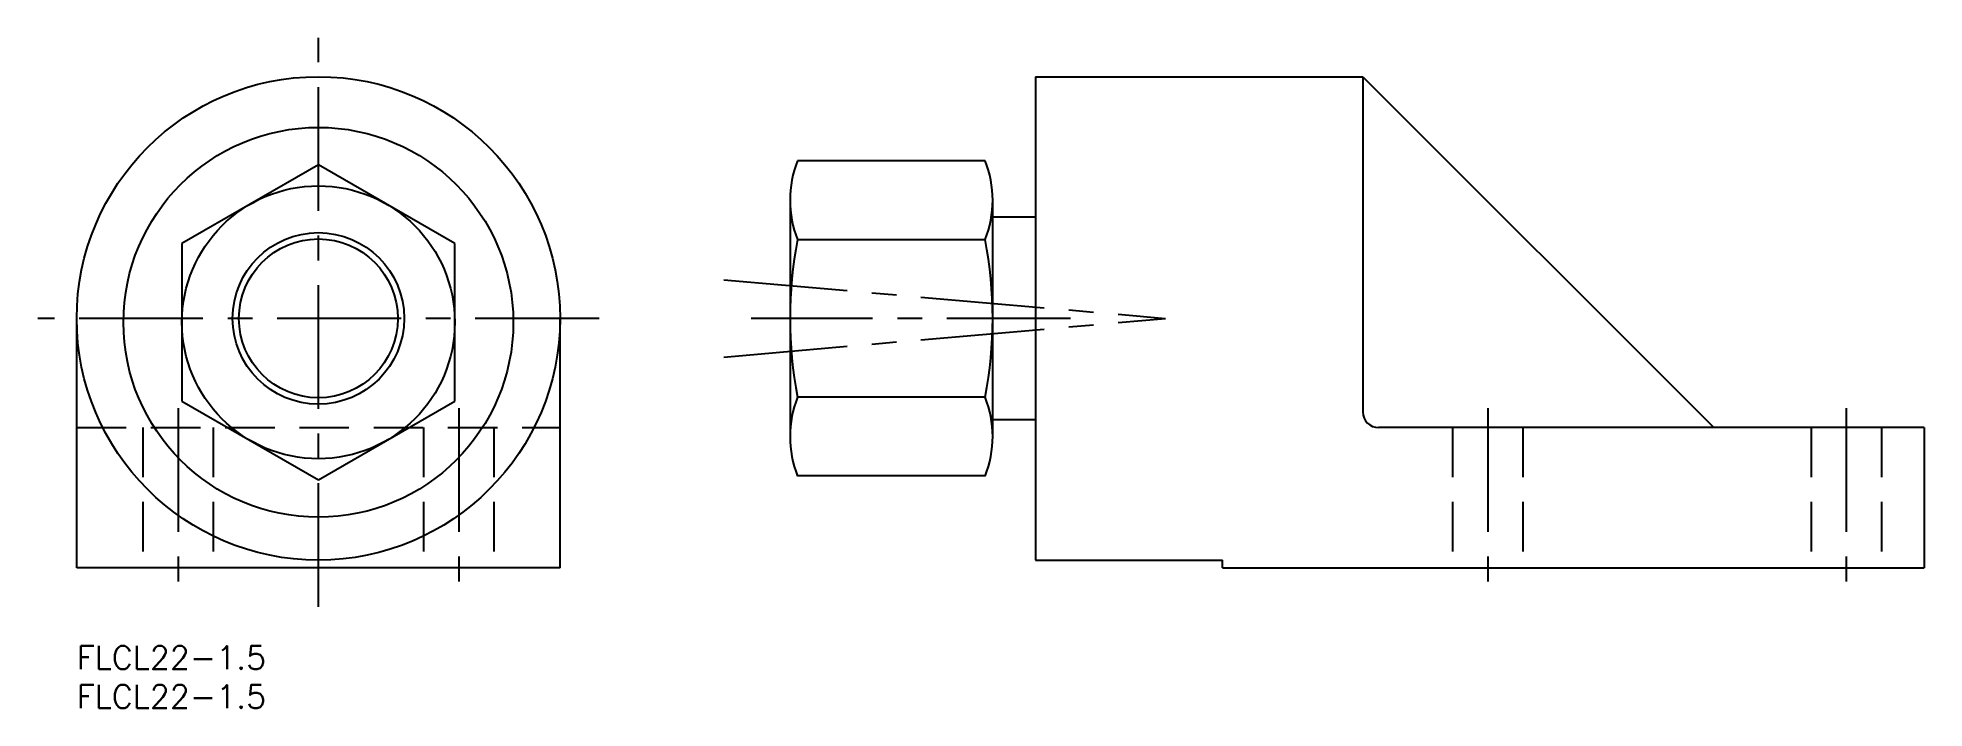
# Model space of a CAD drawing. Extents: x -5 to 237, y -8 to 78.
import ezdxf

# ---------------------------------------------------------------- set-up
doc = ezdxf.new("R2010")
doc.units = 0
doc.header["$LTSCALE"] = 0.5
doc.linetypes.add('CENTER', pattern=[50.8, 31.75, -6.35, 6.35, -6.35])
doc.linetypes.add('DASHED', pattern=[19.05, 12.7, -6.35])
for name, color, linetype in [('MSM_CENTER', 1, 'CENTER'), ('MSM_CONTINUOUS', 7, 'CONTINUOUS'), ('MSM_DASHED', 4, 'DASHED'), ('MSM_NARROW', 5, 'CONTINUOUS'), ('MSM_PART_NUMBER', 7, 'CONTINUOUS')]:
    doc.layers.add(name, color=color, linetype=linetype)
doc.styles.get("Standard").update_dxf_attribs({"font": 'txt.shx', "height": 3, "bigfont": 'bigfont.shx'})

# ---------------------------------------------------------------- blocks, each defined once
blk = doc.blocks.new('*U4')
at = {"layer": 'MSM_PART_NUMBER'}
blk.add_text('FLCL22-1.5', height=3, dxfattribs=at).set_placement((0, -3))
blk = doc.blocks.new('*U5')
at = {"layer": 'MSM_PART_NUMBER'}
blk.add_text('FLCL22-1.5', height=3, dxfattribs=at).set_placement((0, -8))

msp = doc.modelspace()

# ---------------------------------------------------------------- linework, layer by layer
at = {"layer": 'MSM_CENTER'}
for p, q in [((31, 5), (31, 78)), ((83, 46.96), (139.65, 42)), ((67, 42), (-5, 42)), ((83, 37.04), (139.65, 42)), ((127.5, 42), (86.5, 42)), ((13, 30.5), (13, 7.5)), ((49, 30.5), (49, 7.5)), ((181, 30.5), (181, 7.5)), ((227, 30.5), (227, 7.5))]:
    msp.add_line(p, q, dxfattribs=at)
at = {"layer": 'MSM_CONTINUOUS'}
for p, q in [((123, 73), (123, 11)), ((123, 73), (165, 73)), ((165, 73), (165, 30)), ((165, 73), (210, 28)), ((31, 61.71), (13.5, 51.6)), ((48.5, 51.6), (31, 61.71)), ((116.53, 62.21), (92.47, 62.21)), ((91.5, 57.16), (91.5, 26.84)), ((117.5, 26.84), (117.5, 57.16)), ((123, 55), (117.5, 55)), ((13.5, 51.6), (13.5, 31.4)), ((48.5, 31.4), (48.5, 51.6)), ((116.53, 52.1), (92.47, 52.1)), ((0, 10), (0, 42)), ((62, 10), (62, 42)), ((116.53, 31.9), (92.47, 31.9)), ((13.5, 31.4), (31, 21.29)), ((31, 21.29), (48.5, 31.4)), ((123, 29), (117.5, 29)), ((237, 28), (167, 28)), ((237, 28), (237, 10)), ((116.53, 21.79), (92.47, 21.79)), ((62, 10), (0, 10)), ((123, 11), (147, 11)), ((147, 10), (147, 11)), ((147, 10), (237, 10))]:
    msp.add_line(p, q, dxfattribs=at)
for centre, radius in [((31, 42), 31), ((31, 41.5), 25), ((31, 41.5), 17.5), ((31, 42), 10.19)]:
    msp.add_circle(centre, radius, dxfattribs=at)
for centre, radius, start, end in [((105.11, 57.16), 13.61, 158.2132, 201.7868), ((103.89, 57.16), 13.61, 338.2132, 21.7868), ((144.49, 42), 52.99, 169.0073, 190.9927), ((64.51, 42), 52.99, 349.0073, 10.9927), ((105.11, 26.84), 13.61, 158.2132, 201.7868), ((103.89, 26.84), 13.61, 338.2132, 21.7868), ((167, 30), 2, 180, 270)]:
    msp.add_arc(centre, radius, start, end, dxfattribs=at)
at = {"layer": 'MSM_DASHED'}
for p, q in [((0, 28), (62, 28)), ((8.5, 28), (8.5, 10)), ((17.5, 28), (17.5, 10)), ((44.5, 28), (44.5, 10)), ((53.5, 28), (53.5, 10)), ((176.5, 28), (176.5, 10)), ((185.5, 28), (185.5, 10)), ((222.5, 28), (222.5, 10)), ((231.5, 28), (231.5, 10))]:
    msp.add_line(p, q, dxfattribs=at)
at = {"layer": 'MSM_NARROW'}
msp.add_circle((31, 42), 11, dxfattribs=at)

# ---------------------------------------------------------------- block references
at = {"layer": 'MSM_CONTINUOUS'}
for name in ['*U4', '*U5']:
    msp.add_blockref(name, (0, 0), dxfattribs=at)

doc.saveas('drawing.dxf')
